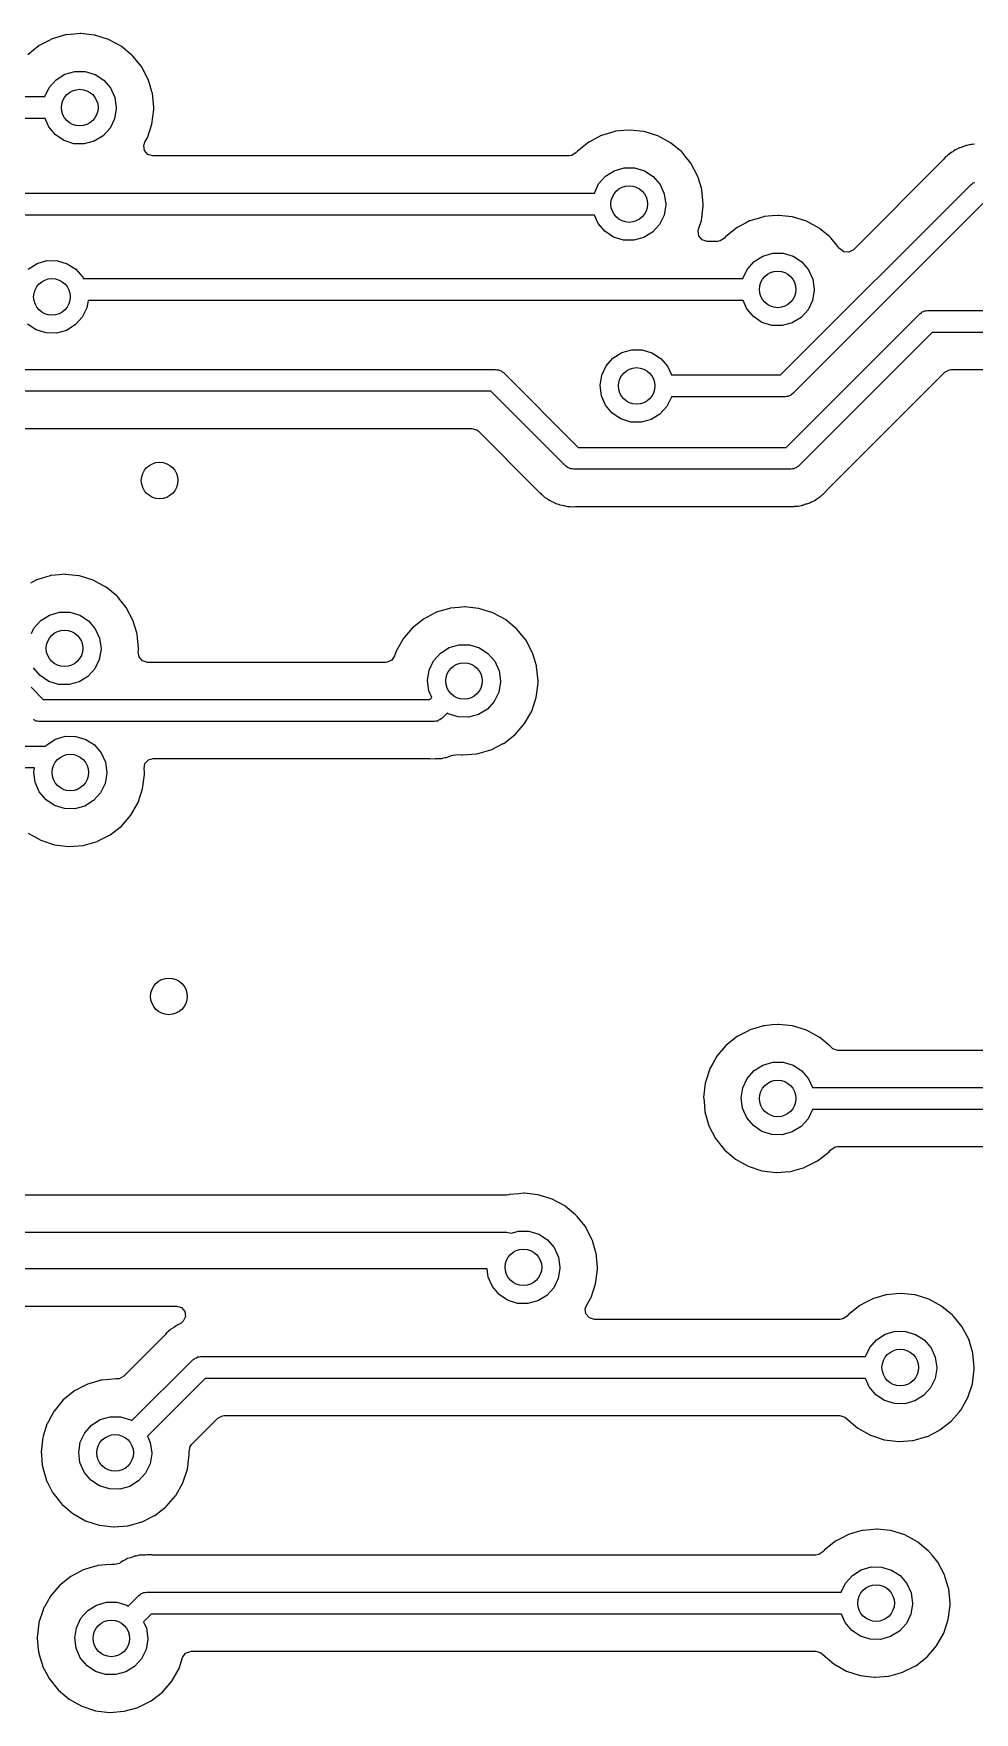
# Model space of a CAD drawing. Extents: x 123 to 292, y -246 to -33.
# Drawn here: x 156.85 to 169.72, y -162.68 to -139.7 of the extents above; entities that cross this region are included whole.
import ezdxf

# ---------------------------------------------------------------- set-up
doc = ezdxf.new("R2010")
doc.units = 0
doc.layers.add('BLACK', color=7, linetype='CONTINUOUS')

msp = doc.modelspace()

# ---------------------------------------------------------------- linework, layer by layer
at = {"layer": 'BLACK', "linetype": 'CONTINUOUS'}
for p, q in [((157.284, -139.722), (157.179, -139.753)), ((157.29, -139.721), (157.284, -139.722)), ((157.284, -139.722), (157.284, -139.722)), ((157.296, -139.72), (157.29, -139.721)), ((157.405, -139.71), (157.296, -139.72)), ((157.296, -139.72), (157.296, -139.72)), ((157.487, -139.703), (157.405, -139.71)), ((157.493, -139.703), (157.487, -139.703)), ((157.678, -139.723), (157.493, -139.703)), ((157.493, -139.703), (157.493, -139.703)), ((157.684, -139.723), (157.678, -139.723)), ((157.678, -139.723), (157.678, -139.723)), ((157.873, -139.782), (157.684, -139.723)), ((156.925, -139.868), (156.771, -139.992)), ((157.062, -139.796), (156.925, -139.868)), ((157.095, -139.779), (157.062, -139.796)), ((157.1, -139.776), (157.095, -139.779)), ((157.095, -139.779), (157.095, -139.779)), ((157.179, -139.753), (157.1, -139.776)), ((158.047, -139.876), (157.873, -139.782)), ((158.051, -139.88), (158.047, -139.876)), ((158.193, -139.997), (158.051, -139.88)), ((158.051, -139.88), (158.051, -139.88)), ((158.199, -140.002), (158.193, -139.997)), ((158.203, -140.007), (158.199, -140.002)), ((158.207, -140.011), (158.203, -140.007)), ((158.203, -140.007), (158.203, -140.007)), ((158.324, -140.155), (158.207, -140.011)), ((158.417, -140.33), (158.324, -140.155)), ((157.062, -140.441), (157.156, -140.335)), ((157.156, -140.335), (157.276, -140.26)), ((157.276, -140.26), (157.412, -140.221)), ((157.412, -140.221), (157.554, -140.221)), ((157.554, -140.221), (157.69, -140.262)), ((157.69, -140.262), (157.809, -140.339)), ((157.809, -140.339), (157.901, -140.447)), ((158.434, -140.386), (158.417, -140.33)), ((158.468, -140.5), (158.434, -140.386)), ((149.066, -140.566), (157.004, -140.566)), ((157.004, -140.566), (157.062, -140.441)), ((157.901, -140.447), (157.96, -140.576)), ((157.96, -140.576), (157.98, -140.716)), ((158.474, -140.519), (158.468, -140.5)), ((158.493, -140.716), (158.474, -140.519)), ((157.005, -140.866), (149.067, -140.866)), ((157.056, -140.98), (157.005, -140.866)), ((157.956, -140.868), (157.895, -140.996)), ((157.98, -140.728), (157.956, -140.868)), ((157.98, -140.716), (157.98, -140.728)), ((158.468, -140.941), (158.493, -140.744)), ((158.493, -140.744), (158.493, -140.716)), ((157.147, -141.089), (157.056, -140.98)), ((157.265, -141.167), (157.147, -141.089)), ((157.799, -141.101), (157.679, -141.175)), ((157.895, -140.996), (157.799, -141.101)), ((158.406, -141.128), (158.468, -140.941)), ((164.613, -141.1), (164.523, -141.148)), ((164.619, -141.097), (164.613, -141.1)), ((164.613, -141.1), (164.613, -141.1)), ((164.697, -141.074), (164.619, -141.097)), ((164.803, -141.043), (164.697, -141.074)), ((164.809, -141.041), (164.803, -141.043)), ((164.803, -141.043), (164.803, -141.043)), ((164.815, -141.041), (164.809, -141.041)), ((164.923, -141.031), (164.815, -141.041)), ((164.815, -141.041), (164.815, -141.041)), ((165.005, -141.023), (164.923, -141.031)), ((165.012, -141.024), (165.005, -141.023)), ((165.196, -141.043), (165.012, -141.024)), ((165.012, -141.024), (165.012, -141.024)), ((165.202, -141.044), (165.196, -141.043)), ((165.196, -141.043), (165.196, -141.043)), ((165.391, -141.103), (165.202, -141.044)), ((165.565, -141.197), (165.391, -141.103)), ((157.4, -141.21), (157.265, -141.167)), ((157.542, -141.212), (157.4, -141.21)), ((157.679, -141.175), (157.542, -141.212)), ((158.355, -141.234), (158.371, -141.19)), ((158.366, -141.305), (158.355, -141.234)), ((158.412, -141.358), (158.366, -141.305)), ((158.371, -141.19), (158.403, -141.134)), ((158.403, -141.134), (158.406, -141.128)), ((164.272, -141.333), (164.213, -141.373)), ((164.285, -141.317), (164.272, -141.333)), ((164.289, -141.313), (164.285, -141.317)), ((164.444, -141.189), (164.289, -141.313)), ((164.523, -141.148), (164.444, -141.189)), ((165.57, -141.201), (165.565, -141.197)), ((165.713, -141.319), (165.57, -141.201)), ((165.57, -141.201), (165.57, -141.201)), ((165.717, -141.323), (165.713, -141.319)), ((165.721, -141.328), (165.717, -141.323)), ((165.766, -141.383), (165.721, -141.328)), ((165.721, -141.328), (165.721, -141.328)), ((169.415, -141.328), (169.382, -141.348)), ((169.425, -141.322), (169.415, -141.328)), ((169.442, -141.309), (169.425, -141.322)), ((169.462, -141.295), (169.442, -141.309)), ((169.482, -141.287), (169.462, -141.295)), ((169.5, -141.278), (169.482, -141.287)), ((169.518, -141.267), (169.5, -141.278)), ((169.526, -141.265), (169.518, -141.267)), ((169.563, -141.254), (169.526, -141.265)), ((169.526, -141.265), (169.526, -141.265)), ((169.574, -141.25), (169.563, -141.254)), ((169.609, -141.236), (169.574, -141.25)), ((169.617, -141.233), (169.609, -141.236)), ((169.609, -141.236), (169.609, -141.236)), ((169.635, -141.231), (169.617, -141.233)), ((169.638, -141.231), (169.635, -141.231)), ((169.657, -141.227), (169.638, -141.231)), ((169.658, -141.226), (169.657, -141.227)), ((169.678, -141.221), (169.658, -141.226)), ((169.686, -141.22), (169.678, -141.221)), ((169.691, -141.22), (169.686, -141.22)), ((169.686, -141.22), (169.686, -141.22)), ((169.724, -141.219), (169.691, -141.22)), ((158.48, -141.378), (158.412, -141.358)), ((164.176, -141.378), (158.48, -141.378)), ((164.213, -141.373), (164.176, -141.378)), ((164.794, -141.58), (164.931, -141.541)), ((164.931, -141.541), (165.072, -141.542)), ((165.072, -141.542), (165.208, -141.583)), ((165.842, -141.476), (165.766, -141.383)), ((165.935, -141.651), (165.842, -141.476)), ((169.29, -141.437), (168.066, -142.661)), ((169.298, -141.428), (169.29, -141.437)), ((169.299, -141.427), (169.298, -141.428)), ((169.327, -141.392), (169.299, -141.427)), ((169.345, -141.38), (169.327, -141.392)), ((169.36, -141.367), (169.345, -141.38)), ((169.375, -141.352), (169.36, -141.367)), ((169.382, -141.348), (169.375, -141.352)), ((169.382, -141.348), (169.382, -141.348)), ((164.522, -141.887), (164.58, -141.762)), ((164.58, -141.762), (164.674, -141.656)), ((164.674, -141.656), (164.794, -141.58)), ((165.208, -141.583), (165.327, -141.66)), ((165.327, -141.66), (165.42, -141.767)), ((165.42, -141.767), (165.478, -141.896)), ((165.946, -141.687), (165.935, -141.651)), ((165.986, -141.818), (165.946, -141.687)), ((167.07, -144.376), (169.676, -141.77)), ((169.676, -141.77), (169.693, -141.76)), ((169.693, -141.76), (169.707, -141.746)), ((169.707, -141.746), (169.726, -141.741)), ((148.992, -141.887), (164.522, -141.887)), ((165.478, -141.896), (165.498, -142.037)), ((165.992, -141.84), (165.986, -141.818)), ((166.012, -142.037), (165.992, -141.84)), ((164.524, -142.187), (149.024, -142.187)), ((164.574, -142.301), (164.524, -142.187)), ((165.475, -142.189), (165.413, -142.316)), ((165.498, -142.049), (165.475, -142.189)), ((165.498, -142.037), (165.498, -142.049)), ((165.987, -142.261), (166.011, -142.065)), ((166.011, -142.065), (166.012, -142.037)), ((166.729, -142.242), (166.651, -142.266)), ((166.835, -142.212), (166.729, -142.242)), ((166.841, -142.21), (166.835, -142.212)), ((166.835, -142.212), (166.835, -142.212)), ((166.847, -142.209), (166.841, -142.21)), ((166.955, -142.199), (166.847, -142.209)), ((166.847, -142.209), (166.847, -142.209)), ((167.037, -142.192), (166.955, -142.199)), ((167.044, -142.192), (167.037, -142.192)), ((167.228, -142.212), (167.044, -142.192)), ((167.044, -142.192), (167.044, -142.192)), ((167.234, -142.213), (167.228, -142.212)), ((167.228, -142.212), (167.228, -142.212)), ((167.423, -142.271), (167.234, -142.213)), ((169.844, -142.026), (167.238, -144.632)), ((164.665, -142.41), (164.574, -142.301)), ((164.783, -142.488), (164.665, -142.41)), ((165.318, -142.421), (165.197, -142.496)), ((165.413, -142.316), (165.318, -142.421)), ((165.942, -142.403), (165.947, -142.381)), ((165.952, -142.473), (165.942, -142.403)), ((165.947, -142.38), (165.987, -142.261)), ((165.947, -142.381), (165.947, -142.38)), ((165.998, -142.527), (165.952, -142.473)), ((166.321, -142.481), (166.317, -142.486)), ((166.476, -142.357), (166.321, -142.481)), ((166.59, -142.297), (166.476, -142.357)), ((166.645, -142.268), (166.59, -142.297)), ((166.651, -142.266), (166.645, -142.268)), ((166.645, -142.268), (166.645, -142.268)), ((167.597, -142.365), (167.423, -142.271)), ((167.602, -142.369), (167.597, -142.365)), ((167.745, -142.487), (167.602, -142.369)), ((167.602, -142.369), (167.602, -142.369)), ((164.918, -142.53), (164.783, -142.488)), ((165.06, -142.533), (164.918, -142.53)), ((165.197, -142.496), (165.06, -142.533)), ((166.066, -142.547), (165.998, -142.527)), ((166.208, -142.547), (166.066, -142.547)), ((166.245, -142.541), (166.208, -142.547)), ((166.304, -142.502), (166.245, -142.541)), ((166.317, -142.486), (166.304, -142.502)), ((166.826, -142.749), (166.963, -142.71)), ((166.963, -142.71), (167.104, -142.711)), ((167.104, -142.711), (167.24, -142.751)), ((167.749, -142.491), (167.745, -142.487)), ((167.753, -142.496), (167.749, -142.491)), ((167.801, -142.555), (167.753, -142.496)), ((167.753, -142.496), (167.753, -142.496)), ((167.873, -142.642), (167.801, -142.555)), ((167.874, -142.644), (167.873, -142.642)), ((167.875, -142.644), (167.874, -142.644)), ((167.933, -142.69), (167.875, -142.644)), ((168.004, -142.695), (167.933, -142.69)), ((168.066, -142.661), (168.004, -142.695)), ((156.775, -142.926), (156.895, -142.85)), ((156.895, -142.85), (157.031, -142.811)), ((157.031, -142.811), (157.173, -142.812)), ((157.173, -142.812), (157.309, -142.853)), ((157.309, -142.853), (157.428, -142.93)), ((157.428, -142.93), (157.52, -143.037)), ((166.554, -143.055), (166.612, -142.931)), ((166.612, -142.931), (166.706, -142.824)), ((166.706, -142.824), (166.826, -142.749)), ((167.24, -142.751), (167.359, -142.828)), ((167.359, -142.828), (167.452, -142.936)), ((167.452, -142.936), (167.51, -143.065)), ((157.52, -143.037), (157.528, -143.055)), ((157.528, -143.055), (166.554, -143.055)), ((167.51, -143.065), (167.53, -143.205)), ((157.593, -143.355), (157.575, -143.459)), ((166.556, -143.355), (157.593, -143.355)), ((166.606, -143.469), (166.556, -143.355)), ((167.507, -143.357), (167.445, -143.485)), ((167.53, -143.217), (167.507, -143.357)), ((167.53, -143.205), (167.53, -143.217)), ((157.514, -143.586), (157.418, -143.691)), ((157.575, -143.459), (157.514, -143.586)), ((166.697, -143.578), (166.606, -143.469)), ((166.815, -143.656), (166.697, -143.578)), ((167.146, -145.367), (168.975, -143.538)), ((167.35, -143.59), (167.229, -143.664)), ((167.445, -143.485), (167.35, -143.59)), ((168.975, -143.538), (168.992, -143.528)), ((168.992, -143.528), (169.006, -143.514)), ((169.006, -143.514), (169.025, -143.509)), ((169.025, -143.509), (169.042, -143.499)), ((169.042, -143.499), (169.062, -143.499)), ((169.062, -143.499), (169.081, -143.494)), ((169.081, -143.494), (174.992, -143.494)), ((156.884, -143.758), (156.766, -143.68)), ((157.019, -143.8), (156.884, -143.758)), ((157.161, -143.803), (157.019, -143.8)), ((157.298, -143.766), (157.161, -143.803)), ((157.418, -143.691), (157.298, -143.766)), ((166.95, -143.699), (166.815, -143.656)), ((167.092, -143.701), (166.95, -143.699)), ((167.229, -143.664), (167.092, -143.701)), ((169.143, -143.794), (167.314, -145.623)), ((174.99, -143.794), (169.143, -143.794)), ((164.776, -144.145), (164.896, -144.07)), ((164.896, -144.07), (165.032, -144.031)), ((165.032, -144.031), (165.174, -144.031)), ((165.174, -144.031), (165.31, -144.072)), ((165.31, -144.072), (165.429, -144.149)), ((146.272, -144.3), (163.17, -144.3)), ((163.17, -144.3), (163.189, -144.305)), ((163.189, -144.305), (163.208, -144.305)), ((163.208, -144.305), (163.226, -144.315)), ((163.226, -144.315), (163.245, -144.32)), ((163.245, -144.32), (163.259, -144.334)), ((164.622, -144.38), (164.682, -144.251)), ((164.682, -144.251), (164.776, -144.145)), ((165.429, -144.149), (165.521, -144.257)), ((165.521, -144.257), (165.576, -144.376)), ((169.317, -144.339), (169.379, -144.305)), ((169.379, -144.305), (169.406, -144.302)), ((169.406, -144.302), (173.015, -144.302)), ((163.259, -144.334), (163.276, -144.344)), ((163.276, -144.344), (164.299, -145.367)), ((164.6, -144.52), (164.622, -144.38)), ((164.618, -144.66), (164.6, -144.52)), ((165.576, -144.376), (167.07, -144.376)), ((167.7, -145.956), (169.317, -144.339)), ((163.107, -144.6), (146.273, -144.6)), ((164.13, -145.623), (163.107, -144.6)), ((164.676, -144.79), (164.618, -144.66)), ((165.576, -144.678), (165.515, -144.806)), ((165.577, -144.676), (165.576, -144.678)), ((167.132, -144.676), (165.577, -144.676)), ((167.151, -144.671), (167.132, -144.676)), ((167.171, -144.671), (167.151, -144.671)), ((167.188, -144.661), (167.171, -144.671)), ((167.207, -144.656), (167.188, -144.661)), ((167.221, -144.642), (167.207, -144.656)), ((167.238, -144.632), (167.221, -144.642)), ((164.767, -144.899), (164.676, -144.79)), ((164.885, -144.977), (164.767, -144.899)), ((165.02, -145.02), (164.885, -144.977)), ((165.299, -144.985), (165.162, -145.022)), ((165.419, -144.911), (165.299, -144.985)), ((165.515, -144.806), (165.419, -144.911)), ((146.618, -145.108), (162.845, -145.108)), ((162.845, -145.108), (162.913, -145.128)), ((162.913, -145.128), (162.934, -145.145)), ((162.934, -145.145), (163.713, -145.924)), ((165.162, -145.022), (165.02, -145.02)), ((164.299, -145.367), (167.146, -145.367)), ((164.147, -145.633), (164.13, -145.623)), ((164.161, -145.647), (164.147, -145.633)), ((164.18, -145.652), (164.161, -145.647)), ((164.198, -145.661), (164.18, -145.652)), ((164.217, -145.661), (164.198, -145.661)), ((164.236, -145.667), (164.217, -145.661)), ((167.208, -145.667), (164.236, -145.667)), ((167.227, -145.661), (167.208, -145.667)), ((167.247, -145.661), (167.227, -145.661)), ((167.264, -145.652), (167.247, -145.661)), ((167.283, -145.647), (167.264, -145.652)), ((167.297, -145.633), (167.283, -145.647)), ((167.314, -145.623), (167.297, -145.633)), ((163.713, -145.924), (163.721, -145.933)), ((163.721, -145.933), (163.725, -145.94)), ((163.725, -145.94), (163.731, -145.945)), ((163.731, -145.945), (163.731, -145.945)), ((163.731, -145.945), (163.777, -145.988)), ((163.777, -145.988), (163.779, -145.991)), ((163.779, -145.991), (163.8, -146.012)), ((163.8, -146.012), (163.804, -146.014)), ((163.804, -146.014), (163.813, -146.022)), ((163.813, -146.022), (163.846, -146.054)), ((163.846, -146.054), (163.853, -146.057)), ((163.853, -146.057), (163.853, -146.057)), ((163.853, -146.057), (163.865, -146.064)), ((163.865, -146.064), (163.882, -146.075)), ((163.882, -146.075), (163.892, -146.083)), ((163.892, -146.083), (163.899, -146.088)), ((163.899, -146.088), (163.906, -146.091)), ((163.906, -146.091), (163.906, -146.091)), ((163.906, -146.091), (163.941, -146.106)), ((163.941, -146.106), (163.952, -146.111)), ((163.952, -146.111), (163.982, -146.128)), ((163.982, -146.128), (163.992, -146.134)), ((163.992, -146.134), (164.013, -146.139)), ((164.013, -146.139), (164.032, -146.145)), ((164.032, -146.145), (164.051, -146.154)), ((164.051, -146.154), (164.082, -146.159)), ((164.082, -146.159), (164.097, -146.161)), ((167.365, -146.16), (167.373, -146.159)), ((167.373, -146.159), (167.381, -146.157)), ((167.381, -146.157), (167.416, -146.142)), ((167.381, -146.157), (167.381, -146.157)), ((167.416, -146.142), (167.427, -146.139)), ((167.427, -146.139), (167.472, -146.126)), ((167.472, -146.126), (167.49, -146.115)), ((167.49, -146.115), (167.508, -146.106)), ((167.508, -146.106), (167.528, -146.098)), ((167.528, -146.098), (167.565, -146.071)), ((167.565, -146.071), (167.575, -146.065)), ((167.575, -146.065), (167.608, -146.045)), ((167.608, -146.045), (167.615, -146.041)), ((167.608, -146.045), (167.608, -146.045)), ((167.615, -146.041), (167.63, -146.026)), ((167.63, -146.026), (167.645, -146.013)), ((167.645, -146.013), (167.646, -146.013)), ((167.646, -146.013), (167.663, -146)), ((167.663, -146), (167.692, -145.965)), ((167.692, -145.965), (167.7, -145.956)), ((164.097, -146.161), (164.108, -146.164)), ((164.108, -146.164), (164.133, -146.17)), ((164.133, -146.17), (164.153, -146.175)), ((164.153, -146.175), (164.175, -146.175)), ((164.175, -146.175), (164.194, -146.177)), ((164.194, -146.177), (164.216, -146.18)), ((164.216, -146.18), (164.262, -146.176)), ((164.262, -146.176), (164.273, -146.175)), ((164.273, -146.175), (167.126, -146.175)), ((167.126, -146.175), (167.138, -146.176)), ((167.138, -146.176), (167.138, -146.176)), ((167.138, -146.176), (167.146, -146.177)), ((167.146, -146.177), (167.217, -146.175)), ((167.217, -146.175), (167.221, -146.175)), ((167.221, -146.175), (167.25, -146.175)), ((167.25, -146.175), (167.254, -146.175)), ((167.254, -146.175), (167.266, -146.174)), ((167.266, -146.174), (167.312, -146.172)), ((167.312, -146.172), (167.333, -146.166)), ((167.333, -146.166), (167.352, -146.162)), ((167.352, -146.162), (167.36, -146.161)), ((167.36, -146.161), (167.365, -146.16)), ((167.365, -146.16), (167.365, -146.16)), ((156.886, -147.182), (156.805, -147.224)), ((156.891, -147.179), (156.886, -147.182)), ((156.886, -147.182), (156.886, -147.182)), ((156.979, -147.153), (156.891, -147.179)), ((157.075, -147.125), (156.979, -147.153)), ((157.081, -147.123), (157.075, -147.125)), ((157.075, -147.125), (157.075, -147.125)), ((157.087, -147.123), (157.081, -147.123)), ((157.196, -147.113), (157.087, -147.123)), ((157.087, -147.123), (157.087, -147.123)), ((157.278, -147.105), (157.196, -147.113)), ((157.284, -147.106), (157.278, -147.105)), ((157.469, -147.125), (157.284, -147.106)), ((157.284, -147.106), (157.284, -147.106)), ((157.475, -147.126), (157.469, -147.125)), ((157.469, -147.125), (157.469, -147.125)), ((157.664, -147.185), (157.475, -147.126)), ((157.838, -147.279), (157.664, -147.185)), ((157.842, -147.282), (157.838, -147.279)), ((157.985, -147.401), (157.842, -147.282)), ((157.842, -147.282), (157.842, -147.282)), ((157.99, -147.405), (157.985, -147.401)), ((157.994, -147.409), (157.99, -147.405)), ((158.043, -147.47), (157.994, -147.409)), ((157.994, -147.409), (157.994, -147.409)), ((158.115, -147.558), (158.043, -147.47)), ((156.853, -147.844), (156.947, -147.738)), ((156.947, -147.738), (157.067, -147.662)), ((157.067, -147.662), (157.203, -147.623)), ((157.203, -147.623), (157.345, -147.624)), ((157.345, -147.624), (157.481, -147.665)), ((157.481, -147.665), (157.6, -147.742)), ((157.6, -147.742), (157.692, -147.849)), ((158.208, -147.733), (158.115, -147.558)), ((158.234, -147.819), (158.208, -147.733)), ((162.183, -147.717), (162.029, -147.841)), ((162.285, -147.664), (162.183, -147.717)), ((162.353, -147.628), (162.285, -147.664)), ((162.358, -147.625), (162.353, -147.628)), ((162.353, -147.628), (162.353, -147.628)), ((162.506, -147.582), (162.358, -147.625)), ((162.542, -147.571), (162.506, -147.582)), ((162.548, -147.569), (162.542, -147.571)), ((162.542, -147.571), (162.542, -147.571)), ((162.554, -147.569), (162.548, -147.569)), ((162.672, -147.558), (162.554, -147.569)), ((162.554, -147.569), (162.554, -147.569)), ((162.745, -147.551), (162.672, -147.558)), ((162.751, -147.552), (162.745, -147.551)), ((162.935, -147.571), (162.751, -147.552)), ((162.751, -147.552), (162.751, -147.552)), ((162.942, -147.572), (162.935, -147.571)), ((162.935, -147.571), (162.935, -147.571)), ((163.131, -147.63), (162.942, -147.572)), ((163.304, -147.724), (163.131, -147.63)), ((163.309, -147.728), (163.304, -147.724)), ((163.451, -147.845), (163.309, -147.728)), ((163.309, -147.728), (163.309, -147.728)), ((156.82, -147.915), (156.853, -147.844)), ((157.692, -147.849), (157.751, -147.978)), ((157.751, -147.978), (157.771, -148.119)), ((158.26, -147.906), (158.234, -147.819)), ((158.265, -147.922), (158.26, -147.906)), ((158.284, -148.119), (158.265, -147.922)), ((161.899, -147.997), (161.828, -148.125)), ((161.902, -147.992), (161.899, -147.997)), ((161.899, -147.997), (161.899, -147.997)), ((162.029, -147.841), (161.902, -147.992)), ((163.457, -147.851), (163.451, -147.845)), ((163.461, -147.855), (163.457, -147.851)), ((163.502, -147.906), (163.461, -147.855)), ((163.461, -147.855), (163.461, -147.855)), ((163.582, -148.004), (163.502, -147.906)), ((157.771, -148.131), (157.747, -148.271)), ((157.771, -148.119), (157.771, -148.131)), ((158.281, -148.168), (158.284, -148.15)), ((158.292, -148.236), (158.281, -148.168)), ((158.284, -148.122), (158.284, -148.119)), ((158.284, -148.125), (158.284, -148.122)), ((158.284, -148.122), (158.284, -148.122)), ((158.284, -148.147), (158.284, -148.125)), ((158.284, -148.15), (158.284, -148.147)), ((158.284, -148.15), (158.284, -148.15)), ((161.788, -148.222), (161.749, -148.281)), ((161.805, -148.171), (161.788, -148.222)), ((161.806, -148.165), (161.805, -148.171)), ((161.805, -148.171), (161.805, -148.171)), ((161.828, -148.125), (161.806, -148.165)), ((162.32, -148.29), (162.414, -148.184)), ((162.414, -148.184), (162.534, -148.108)), ((162.534, -148.108), (162.67, -148.069)), ((162.67, -148.069), (162.812, -148.07)), ((162.812, -148.07), (162.948, -148.111)), ((162.948, -148.111), (163.066, -148.188)), ((163.066, -148.188), (163.159, -148.295)), ((163.675, -148.178), (163.582, -148.004)), ((163.702, -148.267), (163.675, -148.178)), ((156.938, -148.491), (156.847, -148.383)), ((157.686, -148.398), (157.59, -148.503)), ((157.747, -148.271), (157.686, -148.398)), ((158.338, -148.29), (158.292, -148.236)), ((158.406, -148.31), (158.338, -148.29)), ((161.668, -148.31), (158.406, -148.31)), ((161.684, -148.309), (161.668, -148.31)), ((161.749, -148.281), (161.684, -148.309)), ((162.238, -148.558), (162.26, -148.418)), ((162.26, -148.418), (162.32, -148.29)), ((163.159, -148.295), (163.218, -148.424)), ((163.218, -148.424), (163.238, -148.565)), ((163.729, -148.357), (163.702, -148.267)), ((163.732, -148.368), (163.729, -148.357)), ((163.751, -148.565), (163.732, -148.368)), ((156.813, -148.65), (156.981, -148.818)), ((157.056, -148.57), (156.938, -148.491)), ((157.191, -148.612), (157.056, -148.57)), ((157.333, -148.615), (157.191, -148.612)), ((157.47, -148.578), (157.333, -148.615)), ((157.59, -148.503), (157.47, -148.578)), ((162.256, -148.699), (162.238, -148.558)), ((163.238, -148.577), (163.214, -148.717)), ((163.238, -148.565), (163.238, -148.577)), ((163.726, -148.789), (163.751, -148.593)), ((163.751, -148.593), (163.751, -148.565)), ((156.981, -148.818), (162.272, -148.818)), ((162.297, -148.793), (162.256, -148.699)), ((162.272, -148.818), (162.297, -148.793)), ((163.152, -148.844), (163.057, -148.949)), ((163.214, -148.717), (163.152, -148.844)), ((163.664, -148.977), (163.726, -148.789)), ((156.863, -149.103), (156.844, -149.098)), ((156.88, -149.113), (156.863, -149.103)), ((156.9, -149.113), (156.88, -149.113)), ((156.919, -149.118), (156.9, -149.113)), ((162.334, -149.118), (156.919, -149.118)), ((162.353, -149.113), (162.334, -149.118)), ((162.373, -149.113), (162.353, -149.113)), ((162.39, -149.103), (162.373, -149.113)), ((162.409, -149.098), (162.39, -149.103)), ((162.423, -149.084), (162.409, -149.098)), ((162.44, -149.074), (162.423, -149.084)), ((162.508, -149.006), (162.44, -149.074)), ((162.523, -149.016), (162.508, -149.006)), ((162.658, -149.058), (162.523, -149.016)), ((162.8, -149.061), (162.658, -149.058)), ((162.936, -149.023), (162.8, -149.061)), ((163.057, -148.949), (162.936, -149.023)), ((163.566, -149.149), (163.664, -148.977)), ((157.027, -149.437), (157.147, -149.361)), ((157.147, -149.361), (157.283, -149.322)), ((157.283, -149.322), (157.425, -149.323)), ((157.425, -149.323), (157.561, -149.364)), ((157.561, -149.364), (157.68, -149.441)), ((163.281, -149.42), (163.437, -149.298)), ((163.437, -149.298), (163.547, -149.171)), ((163.547, -149.171), (163.562, -149.153)), ((163.562, -149.153), (163.566, -149.149)), ((163.562, -149.153), (163.562, -149.153)), ((148.812, -149.456), (157.01, -149.456)), ((157.01, -149.456), (157.027, -149.437)), ((157.68, -149.441), (157.772, -149.548)), ((157.772, -149.548), (157.831, -149.677)), ((162.507, -149.608), (162.542, -149.594)), ((162.542, -149.594), (162.553, -149.59)), ((162.553, -149.59), (162.598, -149.577)), ((162.598, -149.579), (162.655, -149.57)), ((162.598, -149.577), (162.598, -149.577)), ((162.598, -149.577), (162.598, -149.579)), ((162.655, -149.57), (162.703, -149.576)), ((162.703, -149.576), (162.717, -149.578)), ((162.717, -149.578), (162.723, -149.577)), ((162.723, -149.577), (162.908, -149.563)), ((162.723, -149.577), (162.723, -149.577)), ((162.908, -149.563), (162.908, -149.563)), ((162.908, -149.563), (162.914, -149.563)), ((162.914, -149.563), (163.104, -149.509)), ((163.104, -149.509), (163.11, -149.507)), ((163.11, -149.507), (163.275, -149.423)), ((163.11, -149.507), (163.11, -149.507)), ((163.275, -149.423), (163.281, -149.42)), ((163.275, -149.423), (163.275, -149.423)), ((156.86, -149.756), (148.813, -149.756)), ((156.851, -149.812), (156.86, -149.756)), ((156.869, -149.952), (156.851, -149.812)), ((157.851, -149.83), (157.827, -149.97)), ((157.831, -149.677), (157.851, -149.818)), ((157.851, -149.818), (157.851, -149.83)), ((158.359, -149.765), (158.372, -149.695)), ((158.364, -149.818), (158.359, -149.765)), ((158.364, -149.846), (158.364, -149.818)), ((158.372, -149.695), (158.421, -149.644)), ((158.421, -149.644), (158.485, -149.627)), ((158.485, -149.627), (162.252, -149.627)), ((162.252, -149.627), (162.264, -149.627)), ((162.264, -149.627), (162.264, -149.627)), ((162.264, -149.627), (162.272, -149.629)), ((162.272, -149.629), (162.343, -149.627)), ((162.343, -149.627), (162.347, -149.627)), ((162.347, -149.627), (162.376, -149.627)), ((162.376, -149.627), (162.38, -149.626)), ((162.38, -149.626), (162.392, -149.625)), ((162.392, -149.625), (162.438, -149.624)), ((162.438, -149.624), (162.459, -149.618)), ((162.459, -149.618), (162.478, -149.614)), ((162.478, -149.614), (162.485, -149.613)), ((162.485, -149.613), (162.491, -149.612)), ((162.491, -149.612), (162.499, -149.611)), ((162.491, -149.612), (162.491, -149.612)), ((162.499, -149.611), (162.507, -149.608)), ((162.507, -149.608), (162.507, -149.608)), ((156.926, -150.082), (156.869, -149.952)), ((157.827, -149.97), (157.765, -150.097)), ((158.277, -150.23), (158.339, -150.042)), ((158.339, -150.042), (158.364, -149.846)), ((157.018, -150.19), (156.926, -150.082)), ((157.136, -150.269), (157.018, -150.19)), ((157.271, -150.311), (157.136, -150.269)), ((157.55, -150.277), (157.413, -150.314)), ((157.67, -150.202), (157.55, -150.277)), ((157.765, -150.097), (157.67, -150.202)), ((158.179, -150.402), (158.277, -150.23)), ((157.413, -150.314), (157.271, -150.311)), ((158.05, -150.552), (158.179, -150.402)), ((156.773, -150.65), (156.945, -150.746)), ((156.945, -150.746), (157.133, -150.807)), ((157.723, -150.76), (157.888, -150.676)), ((157.888, -150.676), (157.894, -150.673)), ((157.888, -150.676), (157.888, -150.676)), ((157.894, -150.673), (158.05, -150.552)), ((157.133, -150.807), (157.33, -150.831)), ((157.33, -150.831), (157.336, -150.83)), ((157.336, -150.83), (157.521, -150.816)), ((157.336, -150.83), (157.336, -150.83)), ((157.521, -150.816), (157.521, -150.816)), ((157.521, -150.816), (157.527, -150.816)), ((157.527, -150.816), (157.717, -150.762)), ((157.717, -150.762), (157.723, -150.76)), ((157.723, -150.76), (157.723, -150.76)), ((166.955, -153.274), (166.847, -153.284)), ((167.037, -153.266), (166.955, -153.274)), ((167.044, -153.267), (167.037, -153.266)), ((167.228, -153.286), (167.044, -153.267)), ((167.044, -153.267), (167.044, -153.267)), ((166.476, -153.432), (166.321, -153.556)), ((166.611, -153.361), (166.476, -153.432)), ((166.645, -153.343), (166.611, -153.361)), ((166.651, -153.34), (166.645, -153.343)), ((166.645, -153.343), (166.645, -153.343)), ((166.729, -153.317), (166.651, -153.34)), ((166.835, -153.286), (166.729, -153.317)), ((166.841, -153.284), (166.835, -153.286)), ((166.835, -153.286), (166.835, -153.286)), ((166.847, -153.284), (166.841, -153.284)), ((166.847, -153.284), (166.847, -153.284)), ((167.234, -153.287), (167.228, -153.286)), ((167.228, -153.286), (167.228, -153.286)), ((167.423, -153.345), (167.234, -153.287)), ((167.597, -153.439), (167.423, -153.345)), ((167.602, -153.443), (167.597, -153.439)), ((167.606, -153.447), (167.602, -153.443)), ((167.602, -153.443), (167.602, -153.443)), ((167.749, -153.566), (167.606, -153.447)), ((166.191, -153.712), (166.143, -153.8)), ((166.194, -153.707), (166.191, -153.712)), ((166.191, -153.712), (166.191, -153.712)), ((166.321, -153.556), (166.194, -153.707)), ((167.753, -153.57), (167.749, -153.566)), ((167.757, -153.575), (167.753, -153.57)), ((167.753, -153.57), (167.753, -153.57)), ((167.786, -153.601), (167.757, -153.575)), ((167.855, -153.621), (167.786, -153.601)), ((187.771, -153.621), (167.855, -153.621)), ((166.097, -153.886), (166.052, -154.028)), ((166.099, -153.88), (166.097, -153.886)), ((166.097, -153.886), (166.097, -153.886)), ((166.143, -153.8), (166.099, -153.88)), ((166.612, -154.005), (166.706, -153.899)), ((166.706, -153.899), (166.826, -153.823)), ((166.826, -153.823), (166.963, -153.784)), ((166.963, -153.784), (167.104, -153.785)), ((167.104, -153.785), (167.24, -153.826)), ((167.24, -153.826), (167.359, -153.903)), ((167.359, -153.903), (167.452, -154.01)), ((166.039, -154.069), (166.017, -154.265)), ((166.052, -154.028), (166.039, -154.069)), ((166.53, -154.273), (166.552, -154.133)), ((166.552, -154.133), (166.612, -154.005)), ((167.452, -154.01), (167.506, -154.13)), ((167.506, -154.13), (187.808, -154.13)), ((166.017, -154.265), (166.018, -154.272)), ((166.018, -154.272), (166.027, -154.385)), ((166.027, -154.385), (166.034, -154.463)), ((166.549, -154.414), (166.53, -154.273)), ((166.606, -154.544), (166.549, -154.414)), ((167.507, -154.432), (167.445, -154.559)), ((187.745, -154.43), (167.507, -154.43)), ((167.507, -154.43), (167.507, -154.432)), ((166.034, -154.463), (166.043, -154.496)), ((166.043, -154.496), (166.079, -154.622)), ((166.079, -154.622), (166.088, -154.653)), ((166.088, -154.653), (166.179, -154.829)), ((166.697, -154.652), (166.606, -154.544)), ((166.815, -154.731), (166.697, -154.652)), ((167.445, -154.559), (167.35, -154.664)), ((166.179, -154.829), (166.301, -154.984)), ((166.95, -154.773), (166.815, -154.731)), ((167.092, -154.776), (166.95, -154.773)), ((167.229, -154.738), (167.092, -154.776)), ((167.35, -154.664), (167.229, -154.738)), ((166.301, -154.984), (166.306, -154.988)), ((166.306, -154.988), (166.306, -154.988)), ((166.306, -154.988), (166.416, -155.081)), ((166.416, -155.081), (166.452, -155.112)), ((166.452, -155.112), (166.625, -155.208)), ((167.573, -155.135), (167.729, -155.013)), ((167.729, -155.013), (167.757, -154.982)), ((167.757, -154.982), (167.816, -154.943)), ((167.816, -154.943), (167.852, -154.938)), ((167.852, -154.938), (175.705, -154.938)), ((166.625, -155.208), (166.813, -155.269)), ((166.813, -155.269), (167.009, -155.293)), ((167.009, -155.293), (167.015, -155.292)), ((167.015, -155.292), (167.2, -155.278)), ((167.015, -155.292), (167.015, -155.292)), ((167.2, -155.278), (167.2, -155.278)), ((167.2, -155.278), (167.206, -155.278)), ((167.206, -155.278), (167.397, -155.224)), ((167.397, -155.224), (167.402, -155.222)), ((167.402, -155.222), (167.568, -155.138)), ((167.402, -155.222), (167.402, -155.222)), ((167.568, -155.138), (167.573, -155.135)), ((167.568, -155.138), (167.568, -155.138)), ((163.558, -155.578), (163.489, -155.584)), ((163.564, -155.578), (163.558, -155.578)), ((163.748, -155.598), (163.564, -155.578)), ((163.564, -155.578), (163.564, -155.578)), ((163.309, -155.604), (155.534, -155.604)), ((163.312, -155.604), (163.309, -155.604)), ((163.316, -155.604), (163.312, -155.604)), ((163.318, -155.604), (163.316, -155.604)), ((163.35, -155.599), (163.318, -155.604)), ((163.361, -155.596), (163.35, -155.599)), ((163.367, -155.595), (163.361, -155.596)), ((163.489, -155.584), (163.367, -155.595)), ((163.367, -155.595), (163.367, -155.595)), ((163.754, -155.598), (163.748, -155.598)), ((163.748, -155.598), (163.748, -155.598)), ((163.943, -155.657), (163.754, -155.598)), ((164.117, -155.751), (163.943, -155.657)), ((164.122, -155.755), (164.117, -155.751)), ((164.265, -155.873), (164.122, -155.755)), ((164.122, -155.755), (164.122, -155.755)), ((164.27, -155.877), (164.265, -155.873)), ((164.274, -155.882), (164.27, -155.877)), ((164.286, -155.897), (164.274, -155.882)), ((164.274, -155.882), (164.274, -155.882)), ((164.395, -156.03), (164.286, -155.897)), ((164.488, -156.205), (164.395, -156.03)), ((150.925, -156.112), (163.322, -156.112)), ((163.322, -156.112), (163.382, -156.124)), ((163.382, -156.124), (163.483, -156.096)), ((163.483, -156.096), (163.625, -156.096)), ((163.625, -156.096), (163.76, -156.137)), ((163.76, -156.137), (163.879, -156.214)), ((163.879, -156.214), (163.972, -156.322)), ((164.494, -156.226), (164.488, -156.205)), ((164.539, -156.376), (164.494, -156.226)), ((163.972, -156.322), (164.031, -156.451)), ((164.031, -156.451), (164.051, -156.591)), ((164.545, -156.394), (164.539, -156.376)), ((164.564, -156.591), (164.545, -156.394)), ((163.054, -156.612), (150.924, -156.612)), ((163.069, -156.725), (163.054, -156.612)), ((163.126, -156.855), (163.069, -156.725)), ((164.05, -156.603), (164.027, -156.743)), ((164.051, -156.591), (164.05, -156.603)), ((164.539, -156.816), (164.564, -156.619)), ((164.564, -156.619), (164.564, -156.591)), ((163.217, -156.964), (163.126, -156.855)), ((163.965, -156.871), (163.87, -156.976)), ((164.027, -156.743), (163.965, -156.871)), ((164.476, -157.003), (164.539, -156.816)), ((168.653, -156.955), (168.523, -156.967)), ((168.714, -156.949), (168.653, -156.955)), ((168.72, -156.95), (168.714, -156.949)), ((168.904, -156.969), (168.72, -156.95)), ((168.72, -156.95), (168.72, -156.95)), ((151.206, -157.121), (158.802, -157.121)), ((158.802, -157.121), (158.87, -157.141)), ((158.87, -157.141), (158.917, -157.195)), ((163.335, -157.042), (163.217, -156.964)), ((163.471, -157.085), (163.335, -157.042)), ((163.612, -157.087), (163.471, -157.085)), ((163.749, -157.05), (163.612, -157.087)), ((163.87, -156.976), (163.749, -157.05)), ((164.397, -157.16), (164.412, -157.116)), ((164.407, -157.23), (164.397, -157.16)), ((164.412, -157.116), (164.473, -157.009)), ((164.473, -157.009), (164.476, -157.003)), ((164.473, -157.009), (164.473, -157.009)), ((168.152, -157.115), (167.998, -157.239)), ((168.233, -157.072), (168.152, -157.115)), ((168.322, -157.026), (168.233, -157.072)), ((168.327, -157.023), (168.322, -157.026)), ((168.322, -157.026), (168.322, -157.026)), ((168.436, -156.991), (168.327, -157.023)), ((168.511, -156.969), (168.436, -156.991)), ((168.517, -156.967), (168.511, -156.969)), ((168.511, -156.969), (168.511, -156.969)), ((168.523, -156.967), (168.517, -156.967)), ((168.523, -156.967), (168.523, -156.967)), ((168.911, -156.97), (168.904, -156.969)), ((168.904, -156.969), (168.904, -156.969)), ((169.1, -157.028), (168.911, -156.97)), ((169.273, -157.122), (169.1, -157.028)), ((169.278, -157.126), (169.273, -157.122)), ((169.421, -157.245), (169.278, -157.126)), ((169.278, -157.126), (169.278, -157.126)), ((158.766, -157.415), (158.733, -157.434)), ((158.776, -157.408), (158.766, -157.415)), ((158.779, -157.406), (158.776, -157.408)), ((158.813, -157.381), (158.779, -157.406)), ((158.833, -157.373), (158.813, -157.381)), ((158.851, -157.364), (158.833, -157.373)), ((158.858, -157.36), (158.851, -157.364)), ((158.866, -157.355), (158.858, -157.36)), ((158.897, -157.329), (158.866, -157.355)), ((158.927, -157.265), (158.897, -157.329)), ((158.917, -157.195), (158.927, -157.265)), ((164.454, -157.284), (164.407, -157.23)), ((164.522, -157.304), (164.454, -157.284)), ((167.884, -157.304), (164.522, -157.304)), ((167.921, -157.298), (167.884, -157.304)), ((167.981, -157.259), (167.921, -157.298)), ((167.994, -157.243), (167.981, -157.259)), ((167.998, -157.239), (167.994, -157.243)), ((169.426, -157.249), (169.421, -157.245)), ((169.43, -157.253), (169.426, -157.249)), ((169.474, -157.307), (169.43, -157.253)), ((169.43, -157.253), (169.43, -157.253)), ((169.551, -157.402), (169.474, -157.307)), ((169.644, -157.576), (169.551, -157.402)), ((158.641, -157.523), (158.082, -158.082)), ((158.649, -157.514), (158.641, -157.523)), ((158.669, -157.49), (158.649, -157.514)), ((158.679, -157.479), (158.669, -157.49)), ((158.696, -157.466), (158.679, -157.479)), ((158.711, -157.453), (158.696, -157.466)), ((158.726, -157.438), (158.711, -157.453)), ((158.733, -157.434), (158.726, -157.438)), ((158.733, -157.434), (158.733, -157.434)), ((168.289, -157.688), (168.383, -157.582)), ((168.383, -157.582), (168.503, -157.506)), ((168.503, -157.506), (168.639, -157.467)), ((168.639, -157.467), (168.781, -157.468)), ((168.781, -157.468), (168.917, -157.509)), ((168.917, -157.509), (169.035, -157.586)), ((169.035, -157.586), (169.128, -157.693)), ((169.672, -157.672), (169.644, -157.576)), ((158.194, -158.69), (159.027, -157.857)), ((159.027, -157.857), (159.044, -157.847)), ((159.044, -157.847), (159.058, -157.833)), ((159.058, -157.833), (159.077, -157.828)), ((159.077, -157.828), (159.094, -157.818)), ((159.094, -157.818), (159.114, -157.818)), ((159.114, -157.818), (159.133, -157.813)), ((159.133, -157.813), (168.23, -157.813)), ((168.23, -157.813), (168.289, -157.688)), ((169.128, -157.693), (169.187, -157.822)), ((169.187, -157.822), (169.207, -157.963)), ((169.696, -157.748), (169.672, -157.672)), ((169.701, -157.766), (169.696, -157.748)), ((169.72, -157.963), (169.701, -157.766)), ((158.082, -158.082), (158.02, -158.116)), ((169.207, -157.975), (169.183, -158.115)), ((169.207, -157.963), (169.207, -157.975)), ((169.695, -158.187), (169.72, -157.991)), ((169.72, -157.991), (169.72, -157.963)), ((157.41, -158.283), (157.255, -158.407)), ((157.547, -158.211), (157.41, -158.283)), ((157.579, -158.194), (157.547, -158.211)), ((157.585, -158.191), (157.579, -158.194)), ((157.579, -158.194), (157.579, -158.194)), ((157.669, -158.167), (157.585, -158.191)), ((157.769, -158.137), (157.669, -158.167)), ((157.775, -158.136), (157.769, -158.137)), ((157.769, -158.137), (157.769, -158.137)), ((157.781, -158.135), (157.775, -158.136)), ((157.889, -158.125), (157.781, -158.135)), ((157.781, -158.135), (157.781, -158.135)), ((157.972, -158.118), (157.889, -158.125)), ((157.978, -158.118), (157.972, -158.118)), ((157.98, -158.118), (157.978, -158.118)), ((157.978, -158.118), (157.978, -158.118)), ((157.983, -158.118), (157.98, -158.118)), ((157.984, -158.118), (157.983, -158.118)), ((158.02, -158.116), (157.984, -158.118)), ((157.984, -158.118), (157.984, -158.118)), ((159.195, -158.113), (158.405, -158.903)), ((168.232, -158.113), (159.195, -158.113)), ((168.282, -158.227), (168.232, -158.113)), ((168.374, -158.335), (168.282, -158.227)), ((168.492, -158.414), (168.374, -158.335)), ((169.121, -158.242), (169.026, -158.347)), ((169.183, -158.115), (169.121, -158.242)), ((169.633, -158.375), (169.695, -158.187)), ((157.125, -158.564), (157.05, -158.7)), ((157.128, -158.558), (157.125, -158.564)), ((157.125, -158.564), (157.125, -158.564)), ((157.255, -158.407), (157.128, -158.558)), ((168.627, -158.456), (168.492, -158.414)), ((168.769, -158.459), (168.627, -158.456)), ((168.905, -158.421), (168.769, -158.459)), ((169.026, -158.347), (168.905, -158.421)), ((169.507, -158.579), (169.531, -158.551)), ((169.531, -158.551), (169.535, -158.547)), ((169.531, -158.551), (169.531, -158.551)), ((169.535, -158.547), (169.633, -158.375)), ((157.031, -158.738), (156.979, -158.902)), ((157.033, -158.732), (157.031, -158.738)), ((157.031, -158.738), (157.031, -158.738)), ((157.05, -158.7), (157.033, -158.732)), ((157.547, -158.856), (157.64, -158.75)), ((157.64, -158.75), (157.76, -158.675)), ((157.76, -158.675), (157.897, -158.636)), ((157.897, -158.636), (158.038, -158.636)), ((158.038, -158.636), (158.174, -158.677)), ((158.174, -158.677), (158.194, -158.69)), ((159.013, -159.014), (159.369, -158.658)), ((159.369, -158.658), (159.431, -158.624)), ((159.431, -158.624), (159.458, -158.621)), ((159.458, -158.621), (167.881, -158.621)), ((167.881, -158.621), (167.949, -158.641)), ((167.949, -158.641), (167.972, -158.66)), ((167.972, -158.66), (167.974, -158.662)), ((167.974, -158.662), (167.978, -158.667)), ((167.978, -158.667), (168.128, -158.795)), ((168.128, -158.795), (168.301, -158.891)), ((169.25, -158.818), (169.406, -158.696)), ((169.406, -158.696), (169.507, -158.579)), ((156.973, -158.92), (156.951, -159.117)), ((156.979, -158.902), (156.973, -158.92)), ((157.465, -159.125), (157.486, -158.985)), ((157.486, -158.985), (157.547, -158.856)), ((158.405, -158.903), (158.444, -158.991)), ((158.444, -158.991), (158.464, -159.131)), ((158.99, -159.046), (159.013, -159.014)), ((168.301, -158.891), (168.489, -158.952)), ((168.489, -158.952), (168.686, -158.976)), ((168.686, -158.976), (168.692, -158.975)), ((168.692, -158.975), (168.877, -158.961)), ((168.692, -158.975), (168.692, -158.975)), ((168.877, -158.961), (168.877, -158.961)), ((168.877, -158.961), (168.883, -158.961)), ((168.883, -158.961), (169.073, -158.907)), ((169.073, -158.907), (169.079, -158.905)), ((169.079, -158.905), (169.244, -158.821)), ((169.079, -158.905), (169.079, -158.905)), ((169.244, -158.821), (169.25, -158.818)), ((169.244, -158.821), (169.244, -158.821)), ((156.951, -159.117), (156.954, -159.156)), ((156.954, -159.156), (156.967, -159.301)), ((157.483, -159.265), (157.465, -159.125)), ((158.464, -159.143), (158.441, -159.283)), ((158.464, -159.131), (158.464, -159.143)), ((158.953, -159.356), (158.977, -159.159)), ((158.976, -159.115), (158.99, -159.046)), ((158.978, -159.131), (158.976, -159.115)), ((158.977, -159.159), (158.978, -159.131)), ((156.967, -159.301), (156.968, -159.314)), ((156.968, -159.314), (156.975, -159.338)), ((156.975, -159.338), (157.019, -159.491)), ((157.54, -159.395), (157.483, -159.265)), ((157.631, -159.504), (157.54, -159.395)), ((158.379, -159.411), (158.284, -159.516)), ((158.441, -159.283), (158.379, -159.411)), ((158.89, -159.543), (158.953, -159.356)), ((157.019, -159.491), (157.022, -159.504)), ((157.022, -159.504), (157.039, -159.537)), ((157.039, -159.537), (157.109, -159.673)), ((157.109, -159.673), (157.113, -159.68)), ((157.113, -159.68), (157.236, -159.835)), ((157.749, -159.582), (157.631, -159.504)), ((157.885, -159.625), (157.749, -159.582)), ((158.026, -159.627), (157.885, -159.625)), ((158.163, -159.59), (158.026, -159.627)), ((158.284, -159.516), (158.163, -159.59)), ((158.789, -159.72), (158.793, -159.715)), ((158.793, -159.715), (158.89, -159.543)), ((157.236, -159.835), (157.24, -159.839)), ((157.24, -159.839), (157.24, -159.839)), ((157.24, -159.839), (157.289, -159.88)), ((157.289, -159.88), (157.386, -159.963)), ((158.507, -159.987), (158.653, -159.873)), ((158.653, -159.873), (158.658, -159.869)), ((158.658, -159.869), (158.663, -159.865)), ((158.663, -159.865), (158.757, -159.756)), ((158.757, -159.756), (158.789, -159.72)), ((158.789, -159.72), (158.789, -159.72)), ((157.386, -159.963), (157.559, -160.06)), ((157.559, -160.06), (157.747, -160.121)), ((157.747, -160.121), (157.943, -160.144)), ((157.943, -160.144), (157.949, -160.144)), ((157.949, -160.144), (158.134, -160.129)), ((157.949, -160.144), (157.949, -160.144)), ((158.134, -160.129), (158.134, -160.129)), ((158.134, -160.129), (158.14, -160.129)), ((158.14, -160.129), (158.331, -160.076)), ((158.331, -160.076), (158.336, -160.073)), ((158.336, -160.073), (158.502, -159.989)), ((158.336, -160.073), (158.336, -160.073)), ((158.502, -159.989), (158.507, -159.987)), ((158.502, -159.989), (158.502, -159.989)), ((168.384, -160.175), (168.301, -160.183)), ((168.39, -160.176), (168.384, -160.175)), ((168.574, -160.195), (168.39, -160.176)), ((168.39, -160.176), (168.39, -160.176)), ((167.822, -160.34), (167.668, -160.464)), ((167.901, -160.299), (167.822, -160.34)), ((167.992, -160.252), (167.901, -160.299)), ((167.997, -160.249), (167.992, -160.252)), ((167.992, -160.252), (167.992, -160.252)), ((168.117, -160.214), (167.997, -160.249)), ((168.181, -160.195), (168.117, -160.214)), ((168.187, -160.193), (168.181, -160.195)), ((168.181, -160.195), (168.181, -160.195)), ((168.193, -160.192), (168.187, -160.193)), ((168.301, -160.183), (168.193, -160.192)), ((168.193, -160.192), (168.193, -160.192)), ((168.58, -160.196), (168.574, -160.195)), ((168.574, -160.195), (168.574, -160.195)), ((168.769, -160.254), (168.58, -160.196)), ((168.943, -160.348), (168.769, -160.254)), ((168.948, -160.352), (168.943, -160.348)), ((169.091, -160.47), (168.948, -160.352)), ((168.948, -160.352), (168.948, -160.352)), ((158.037, -160.634), (158.027, -160.64)), ((158.053, -160.622), (158.037, -160.634)), ((158.075, -160.607), (158.053, -160.622)), ((158.095, -160.599), (158.075, -160.607)), ((158.112, -160.59), (158.095, -160.599)), ((158.124, -160.583), (158.112, -160.59)), ((158.131, -160.579), (158.124, -160.583)), ((158.175, -160.566), (158.131, -160.579)), ((158.186, -160.563), (158.175, -160.566)), ((158.222, -160.548), (158.186, -160.563)), ((158.229, -160.546), (158.222, -160.548)), ((158.222, -160.548), (158.222, -160.548)), ((158.237, -160.545), (158.229, -160.546)), ((158.244, -160.544), (158.237, -160.545)), ((158.237, -160.545), (158.237, -160.545)), ((158.251, -160.543), (158.244, -160.544)), ((158.27, -160.539), (158.251, -160.543)), ((158.291, -160.533), (158.27, -160.539)), ((158.337, -160.531), (158.291, -160.533)), ((158.349, -160.53), (158.337, -160.531)), ((158.353, -160.53), (158.349, -160.53)), ((158.382, -160.53), (158.353, -160.53)), ((158.386, -160.53), (158.382, -160.53)), ((158.402, -160.529), (158.386, -160.53)), ((158.457, -160.528), (158.402, -160.529)), ((158.465, -160.529), (158.457, -160.528)), ((158.476, -160.53), (158.465, -160.529)), ((158.465, -160.529), (158.465, -160.529)), ((167.554, -160.53), (158.476, -160.53)), ((167.591, -160.524), (167.554, -160.53)), ((167.65, -160.485), (167.591, -160.524)), ((167.664, -160.469), (167.65, -160.485)), ((167.668, -160.464), (167.664, -160.469)), ((169.096, -160.474), (169.091, -160.47)), ((169.1, -160.479), (169.096, -160.474)), ((169.143, -160.533), (169.1, -160.479)), ((169.1, -160.479), (169.1, -160.479)), ((169.221, -160.628), (169.143, -160.533)), ((169.314, -160.802), (169.221, -160.628)), ((157.357, -160.823), (157.203, -160.947)), ((157.494, -160.751), (157.357, -160.823)), ((157.527, -160.734), (157.494, -160.751)), ((157.532, -160.731), (157.527, -160.734)), ((157.527, -160.734), (157.527, -160.734)), ((157.631, -160.702), (157.532, -160.731)), ((157.716, -160.677), (157.631, -160.702)), ((157.722, -160.676), (157.716, -160.677)), ((157.716, -160.677), (157.716, -160.677)), ((157.728, -160.675), (157.722, -160.676)), ((157.836, -160.665), (157.728, -160.675)), ((157.728, -160.675), (157.728, -160.675)), ((157.919, -160.658), (157.836, -160.665)), ((157.925, -160.658), (157.919, -160.658)), ((157.945, -160.66), (157.925, -160.658)), ((157.925, -160.658), (157.925, -160.658)), ((157.953, -160.661), (157.945, -160.66)), ((158.022, -160.644), (157.953, -160.661)), ((158.027, -160.64), (158.022, -160.644)), ((167.959, -160.914), (168.053, -160.808)), ((168.053, -160.808), (168.172, -160.732)), ((168.172, -160.732), (168.309, -160.693)), ((168.309, -160.693), (168.451, -160.694)), ((168.451, -160.694), (168.586, -160.735)), ((168.586, -160.735), (168.705, -160.812)), ((168.705, -160.812), (168.798, -160.919)), ((169.324, -160.838), (169.314, -160.802)), ((169.368, -160.983), (169.324, -160.838)), ((157.203, -160.947), (157.076, -161.098)), ((158.141, -161.23), (158.288, -161.082)), ((158.288, -161.082), (158.305, -161.072)), ((158.305, -161.072), (158.319, -161.058)), ((158.319, -161.058), (158.338, -161.053)), ((158.338, -161.053), (158.356, -161.044)), ((158.356, -161.044), (158.375, -161.044)), ((158.375, -161.044), (158.394, -161.038)), ((158.394, -161.038), (167.9, -161.038)), ((167.9, -161.038), (167.959, -160.914)), ((168.798, -160.919), (168.857, -161.048)), ((168.857, -161.048), (168.877, -161.188)), ((169.371, -160.992), (169.368, -160.983)), ((169.39, -161.188), (169.371, -160.992)), ((156.979, -161.278), (156.922, -161.454)), ((156.98, -161.272), (156.979, -161.278)), ((156.979, -161.278), (156.979, -161.278)), ((156.999, -161.237), (156.98, -161.272)), ((157.073, -161.104), (156.999, -161.237)), ((157.076, -161.098), (157.073, -161.104)), ((157.073, -161.104), (157.073, -161.104)), ((157.494, -161.396), (157.588, -161.29)), ((157.588, -161.29), (157.708, -161.215)), ((157.708, -161.215), (157.844, -161.176)), ((157.844, -161.176), (157.986, -161.176)), ((157.986, -161.176), (158.122, -161.217)), ((158.122, -161.217), (158.141, -161.23)), ((168.876, -161.201), (168.853, -161.34)), ((168.877, -161.188), (168.876, -161.201)), ((169.365, -161.413), (169.39, -161.217)), ((169.39, -161.217), (169.39, -161.188)), ((156.921, -161.46), (156.899, -161.657)), ((156.922, -161.454), (156.921, -161.46)), ((157.412, -161.665), (157.434, -161.525)), ((157.434, -161.525), (157.494, -161.396)), ((158.457, -161.338), (158.352, -161.443)), ((158.352, -161.443), (158.392, -161.531)), ((158.392, -161.531), (158.412, -161.671)), ((167.902, -161.338), (158.457, -161.338)), ((167.952, -161.453), (167.902, -161.338)), ((168.043, -161.561), (167.952, -161.453)), ((168.791, -161.468), (168.696, -161.573)), ((168.853, -161.34), (168.791, -161.468)), ((169.302, -161.601), (169.365, -161.413)), ((156.899, -161.657), (156.899, -161.663)), ((156.899, -161.663), (156.908, -161.775)), ((156.908, -161.775), (156.915, -161.854)), ((157.43, -161.805), (157.412, -161.665)), ((158.412, -161.683), (158.388, -161.823)), ((158.412, -161.671), (158.412, -161.683)), ((168.161, -161.64), (168.043, -161.561)), ((168.297, -161.682), (168.161, -161.64)), ((168.438, -161.685), (168.297, -161.682)), ((168.575, -161.647), (168.438, -161.685)), ((168.696, -161.573), (168.575, -161.647)), ((169.075, -161.922), (169.205, -161.773)), ((169.205, -161.773), (169.302, -161.601)), ((156.915, -161.854), (156.935, -161.925)), ((156.935, -161.925), (156.968, -162.038)), ((157.487, -161.935), (157.43, -161.805)), ((157.579, -162.044), (157.487, -161.935)), ((158.326, -161.951), (158.231, -162.056)), ((158.388, -161.823), (158.326, -161.951)), ((158.838, -162.083), (158.887, -161.933)), ((158.887, -161.933), (158.928, -161.875)), ((158.928, -161.875), (158.994, -161.848)), ((158.994, -161.848), (159.007, -161.847)), ((159.007, -161.847), (167.551, -161.847)), ((167.551, -161.847), (167.619, -161.867)), ((167.619, -161.867), (167.642, -161.885)), ((167.642, -161.885), (167.644, -161.888)), ((167.644, -161.888), (167.648, -161.892)), ((167.648, -161.892), (167.798, -162.021)), ((168.92, -162.044), (169.075, -161.922)), ((156.968, -162.038), (156.97, -162.044)), ((156.97, -162.044), (156.972, -162.05)), ((156.972, -162.05), (157.015, -162.132)), ((157.015, -162.132), (157.06, -162.22)), ((157.06, -162.22), (157.183, -162.375)), ((157.697, -162.122), (157.579, -162.044)), ((157.832, -162.165), (157.697, -162.122)), ((157.974, -162.167), (157.832, -162.165)), ((158.11, -162.13), (157.974, -162.167)), ((158.231, -162.056), (158.11, -162.13)), ((158.74, -162.255), (158.838, -162.083)), ((167.798, -162.021), (167.971, -162.117)), ((167.971, -162.117), (168.159, -162.178)), ((168.159, -162.178), (168.355, -162.202)), ((168.355, -162.202), (168.362, -162.201)), ((168.362, -162.201), (168.546, -162.187)), ((168.362, -162.201), (168.362, -162.201)), ((168.546, -162.187), (168.553, -162.186)), ((168.546, -162.187), (168.546, -162.187)), ((168.553, -162.186), (168.743, -162.133)), ((168.743, -162.133), (168.749, -162.13)), ((168.749, -162.13), (168.914, -162.047)), ((168.749, -162.13), (168.749, -162.13)), ((168.914, -162.047), (168.92, -162.044)), ((168.914, -162.047), (168.914, -162.047)), ((157.183, -162.375), (157.188, -162.379)), ((157.188, -162.379), (157.188, -162.379)), ((157.188, -162.379), (157.274, -162.452)), ((157.274, -162.452), (157.333, -162.503)), ((158.455, -162.527), (158.611, -162.405)), ((158.611, -162.405), (158.74, -162.255)), ((157.333, -162.503), (157.506, -162.6)), ((157.506, -162.6), (157.694, -162.661)), ((157.694, -162.661), (157.891, -162.684)), ((157.891, -162.684), (157.897, -162.684)), ((157.897, -162.684), (158.082, -162.669)), ((157.897, -162.684), (157.897, -162.684)), ((158.082, -162.669), (158.082, -162.669)), ((158.082, -162.669), (158.088, -162.669)), ((158.088, -162.669), (158.278, -162.616)), ((158.278, -162.616), (158.284, -162.613)), ((158.284, -162.613), (158.449, -162.529)), ((158.284, -162.613), (158.284, -162.613)), ((158.449, -162.529), (158.455, -162.527)), ((158.449, -162.529), (158.449, -162.529))]:
    msp.add_line(p, q, dxfattribs=at)
at = {"layer": 'BLACK'}
for centre in [(157.48, -140.716), (164.998, -142.037), (157.099, -143.307), (167.03, -143.205), (165.1, -144.526), (158.572, -145.821), (157.271, -148.119), (162.738, -148.565), (157.351, -149.818), (158.699, -152.883), (167.03, -154.28), (163.551, -156.591), (168.707, -157.963), (157.964, -159.131), (168.377, -161.188), (157.912, -161.671)]:
    msp.add_circle(centre, 0.25, dxfattribs=at)

doc.saveas('drawing.dxf')
